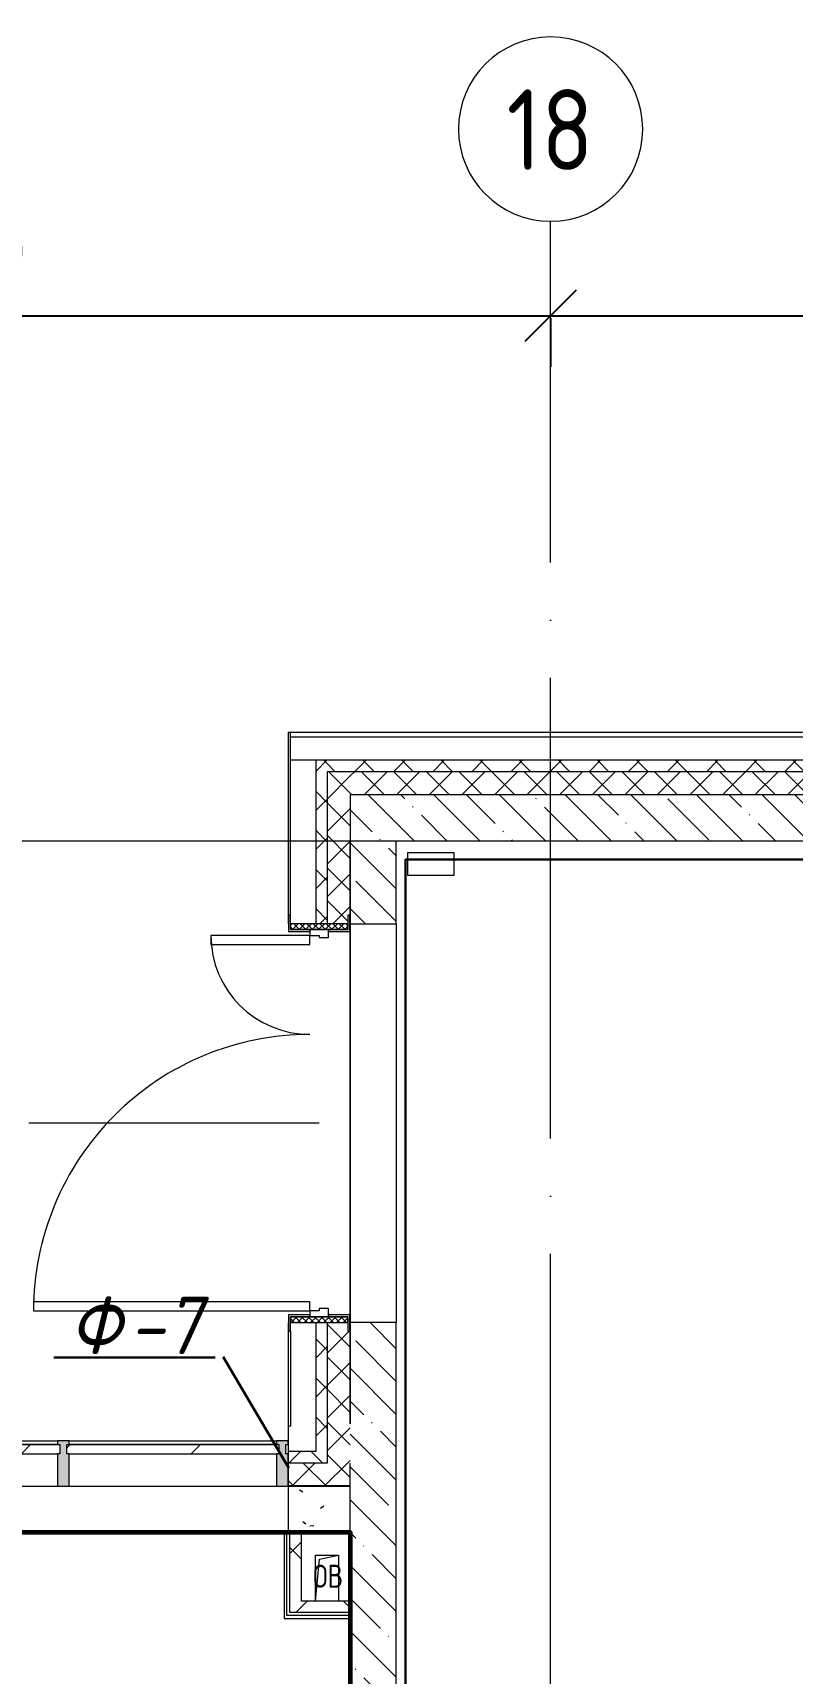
# Model space of a CAD drawing. Header units: millimetres. Extents: x -592259 to 288321, y -552984 to 293768.
# Drawn here: x 84840 to 88136, y 54763 to 61882 of the extents above; entities that cross this region are included whole.
import ezdxf

# ---------------------------------------------------------------- set-up
doc = ezdxf.new("R2010")
doc.units = ezdxf.units.MM
doc.linetypes.add('ADSK_Линия сетки', pattern=[2500, 2000, -250, 0, -250])
doc.layers.get('Defpoints').update_dxf_attribs({"color": 250})
for name, color, linetype, lineweight in [('2)Фархверки', 40, 'Continuous', 30), ('4.1) Штук. 3.1 вып', 6, 'Continuous', 60), ('4.7) Штук. 6 вып.', 6, 'Continuous', 30), ('A-____-____-DIMS', 250, 'Continuous', 9), ('A-DETL-GENF-OTLN', 250, 'Continuous', 5), ('A-DOOR-____-IDEN', 250, 'Continuous', 9), ('A-DOOR-____-MCUT', 250, 'Continuous', 5), ('A-DOOR-____-OTLN', 250, 'Continuous', 5), ('A-DOOR-FRAM-MCUT', 250, 'Continuous', 5), ('A-DOOR-FRAM-OTLN', 250, 'Continuous', 5), ('A-FLOR-____-OTLN', 250, 'Continuous', 9), ('A-GLAZ-____-MCUT', 250, 'Continuous', 9), ('A-GLAZ-____-OTLN', 250, 'Continuous', 5), ('A-GLAZ-CWMG-MCUT', 250, 'Continuous', 9), ('A-GLAZ-CWMG-OTLN', 250, 'Continuous', 5), ('A-WALL-____-MCUT', 250, 'Continuous', 13), ('A-WALL-____-PATT', 250, 'Continuous', 13), ('A-WALL-FNSH-MCUT', 250, 'Continuous', 13), ('I-WALL-____-OTLN', 250, 'Continuous', 9), ('S-GRID-____-IDEN', 250, 'Continuous', 9), ('S-GRID-____-OTLN', 250, 'Continuous', 9)]:
    doc.layers.add(name, color=color, linetype=linetype, lineweight=lineweight)
doc.styles.add('GOST Common', font='', dxfattribs={"width": 0.9, "height": 350})
doc.styles.add('ISOCPEUR', font='isocpeur.ttf', dxfattribs={"width": 0.8, "height": 100})
doc.styles.add('ISOCPEUR_I', font='isocpeui.ttf', dxfattribs={"width": 0.9, "height": 12.5})
doc.styles.get("Standard").update_dxf_attribs({"font": 'ГОСТ тип А.ttf'})
doc.styles.get('GOST Common').set_extended_font_data('GOST Common')
doc.dimstyles.new('А3', dxfattribs={"dimtxt": 333, "dimasz": 222, "dimexe": 222, "dimexo": 111, "dimgap": 111, "dimtad": 1, "dimtoh": 1, "dimdec": 0, "dimrnd": 0.0015, "dimzin": 0, "dimdsep": 46, "dimtxsty": 'Standard', "dimblk": 'OBLIQUE', "dimcen": 0, "dimclrd": 7, "dimclre": 7, "dimclrt": 7, "dimadec": 0, "dimazin": 0, "dimtfac": 1, "dimtdec": 0, "dimtofl": 0, "dimtmove": 0, "dimatfit": 3, "dimfxl": 1, "dimtolj": 1, "dimtzin": 0, "dimarcsym": 0})
pattern_1 = [(135, (12287.91, -0.0006), (-142.5612, -142.5612), []), (135, (12430.48, -0.0006), (-142.5612, -142.5612), [252.016, -50.403, 3.353, -47.05])]
pattern_2 = [(135, (12287.91, -0.0006), (-84.85281, -84.85281), []), (225, (12287.91, -0.0006), (84.85281, -84.85281), [])]
pattern_3 = [(45, (12287.91, -0.0006), (-70.71068, 70.71068), []), (135, (12287.91, -0.0006), (-70.71068, -70.71068), [])]
pattern_4 = [(45, (12287.91, -0.0006), (-141.42136, 141.42136), []), (135, (12287.91, -0.0006), (-141.42136, -141.42136), [])]

# ---------------------------------------------------------------- blocks, each defined once
blk = doc.blocks.new('PNS_Панель прямоугольная1 - Нр_Стекло - 40мм-V52-АР1_Маркировочный план 1 этажа С2и3')
at = {"layer": 'A-GLAZ-____-OTLN'}
h = blk.add_hatch(dxfattribs=at)
h.set_pattern_fill('FP_88', color=256, style=0, pattern_type=2)
h.set_pattern_definition([(45, (-72299.98, -55655), (-282.8427, 282.8427), [200, -600]), (45, (-72499.98, -55755), (-282.8427, 282.8427), [600, -200]), (45, (-72099.98, -55855), (-282.8427, 282.8427), [200, -600])])
h.paths.add_polyline_path([(470, -40), (470, 0), (-470, 0), (-470, -40), (460, -40)])
at = {"layer": 'A-GLAZ-____-MCUT', "lineweight": 5}
for p, q in [((460, 0), (-460, 0)), ((-460, -40), (460, -40))]:
    blk.add_line(p, q, dxfattribs=at)
at = {"layer": 'A-GLAZ-____-OTLN'}
blk.add_line((-470, 0), (470, 0), dxfattribs=at)
blk = doc.blocks.new('PNS_Панель прямоугольная1 - Нр_Стекло - 40мм-36106165-АР1_Маркировочный план 1 этажа С2и3')
at = {"layer": 'A-GLAZ-____-OTLN'}
h = blk.add_hatch(dxfattribs=at)
h.set_pattern_fill('FP_89', color=256, style=0, pattern_type=2)
h.set_pattern_definition([(45, (-73260, -55655), (-282.8427, 282.8427), [200, -600]), (45, (-73460, -55755), (-282.8427, 282.8427), [600, -200]), (45, (-73060, -55855), (-282.8427, 282.8427), [200, -600])])
h.paths.add_polyline_path([(450, -40), (460, -40), (460, 0), (-460, 0), (-460, -40), (-180.2, -40)])
at = {"layer": 'A-GLAZ-____-MCUT', "lineweight": 5}
for p, q in [((450, 0), (-450, 0)), ((-450, -40), (450, -40))]:
    blk.add_line(p, q, dxfattribs=at)
at = {"layer": 'A-GLAZ-____-OTLN'}
blk.add_line((-460, 0), (460, 0), dxfattribs=at)
blk = doc.blocks.new('PNS_Панель прямоугольная1 - Нр_Стекло - 40мм-34678840-АР1_Маркировочный план 1 этажа С2и3')
at = {"layer": 'A-GLAZ-____-OTLN'}
blk.add_line((-5, 0), (5, 0), dxfattribs=at)
blk = doc.blocks.new('Прямоугольный импост - Импост структурный с накладкой - 180мм-36106078-АР1_Маркировочный план 1 этажа С2и3')
at = {"layer": 'A-GLAZ-CWMG-OTLN'}
for p, q in [((70770, 55772), (71690, 55772)), ((70770, 55575), (71690, 55575))]:
    blk.add_line(p, q, dxfattribs=at)
blk = doc.blocks.new('Прямоугольный импост - Импост структурный с накладкой - 180мм-V53-АР1_Маркировочный план 1 этажа С2и3')
at = {"layer": 'A-GLAZ-CWMG-OTLN'}
for p, q in [((72710, 55772), (73610, 55772)), ((72710, 55575), (73610, 55575))]:
    blk.add_line(p, q, dxfattribs=at)
blk = doc.blocks.new('Прямоугольный импост - Импост структурный с накладкой - 180мм-36105637-АР1_Маркировочный план 1 этажа С2и3')
at = {"layer": 'A-GLAZ-CWMG-OTLN'}
blk.add_hatch(color=50, dxfattribs=at).paths.add_polyline_path([(25, 180), (25, 180), (25, 40), (15, 40), (15, 0), (25, 0), (25, -17), (-25, -17), (-25, 0), (-15, 0), (-15, 40), (-25, 40), (-25, 180)])
at = {"layer": 'A-GLAZ-CWMG-MCUT', "lineweight": 5}
for p, q in [((-25, 40), (-25, 180)), ((-25, 180), (25, 180)), ((25, 180), (25, 40)), ((-15, 40), (-25, 40)), ((-25, -17), (-25, 0)), ((-25, 0), (-15, 0)), ((-15, 0), (-15, 40)), ((15, 40), (15, 0)), ((25, 40), (15, 40)), ((15, 0), (25, 0)), ((25, 0), (25, -17)), ((25, -17), (-25, -17))]:
    blk.add_line(p, q, dxfattribs=at)
blk = doc.blocks.new('Прямоугольный импост - Импост структурный с накладкой - 180мм-V54-АР1_Маркировочный план 1 этажа С2и3')
at = {"layer": 'A-GLAZ-CWMG-OTLN'}
blk.add_hatch(color=50, dxfattribs=at).paths.add_polyline_path([(25, 180), (25, 40), (15, 40), (15, 0), (25, 0), (25, -17), (-25, -17), (-25, 0), (-15, 0), (-15, 40), (-25, 40), (-25, 180)])
at = {"layer": 'A-GLAZ-CWMG-MCUT', "lineweight": 5}
for p, q in [((-25, 40), (-25, 180)), ((-25, 180), (25, 180)), ((25, 180), (25, 40)), ((-15, 40), (-25, 40)), ((-25, -17), (-25, 0)), ((-25, 0), (-15, 0)), ((-15, 0), (-15, 40)), ((15, 40), (15, 0)), ((25, 40), (15, 40)), ((15, 0), (25, 0)), ((25, 0), (25, -17)), ((25, -17), (-25, -17))]:
    blk.add_line(p, q, dxfattribs=at)
blk = doc.blocks.new('Дверь_СКБ_2Ст_Наружная - Входная дверь 1730х2300_NCS S 1505-Y_ДН10-35121348-АР1_Маркировочный план 1 этажа С2и3')
at = {"layer": 'A-DOOR-____-OTLN'}
h = blk.add_hatch(dxfattribs=at)
h.set_pattern_fill('FP_114', color=256, style=0, pattern_type=2)
h.set_pattern_definition([(135, (1436.41, 199.685), (-14.14214, -14.14214), []), (225, (1436.41, 199.685), (14.14214, -14.14214), [])])
h.paths.add_polyline_path([(859.5, 125), (859.5, -125), (884.5, -125), (884.5, 125)])
at = {"layer": 'A-DOOR-FRAM-OTLN'}
h = blk.add_hatch(dxfattribs=at)
h.set_pattern_fill('FP_115', color=256, style=0, pattern_type=2)
h.set_pattern_definition([(45, (-686.384, 199.685), (-14.1421, 14.1421), []), (135, (-686.384, 199.685), (-14.1421, -14.1421), [])])
h.paths.add_polyline_path([(-845.5, 40), (-845.5, -125), (-820.5, -125), (-820.5, 125), (-845.5, 125), (-845.5, 100)])
at = {"layer": 'A-DOOR-____-MCUT'}
for p, q in [((-795.5, 1240), (-795.5, 40)), ((-755.5, 1240), (-795.5, 1240)), ((-755.5, 40), (-755.5, 1240)), ((834.5, 470), (794.5, 470)), ((794.5, 470), (794.5, 40)), ((834.5, 40), (834.5, 470)), ((-795.5, 40), (-755.5, 40)), ((794.5, 40), (834.5, 40))]:
    blk.add_line(p, q, dxfattribs=at)
at = {"layer": 'A-DOOR-____-OTLN'}
for p, q in [((-812.5, 133), (-882.5, 133)), ((-882.5, 133), (-882.5, 125)), ((-882.5, 125), (-820.5, 125)), ((-820.5, 125), (-820.5, 40)), ((-812.5, 40), (-812.5, 133)), ((921.5, 133), (851.5, 133)), ((851.5, 133), (851.5, 40)), ((859.5, 40), (859.5, 125)), ((859.5, 125), (921.5, 125)), ((921.5, 125), (921.5, 133)), ((-820.5, 40), (-812.5, 40)), ((851.5, 40), (859.5, 40)), ((-812.5, -40), (-820.5, -40)), ((-820.5, -40), (-820.5, -125)), ((-812.5, -133), (-812.5, -40)), ((859.5, -40), (851.5, -40)), ((851.5, -40), (851.5, -133)), ((859.5, -125), (859.5, -40)), ((-882.5, -125), (-882.5, -133)), ((-820.5, -125), (-882.5, -125)), ((-882.5, -133), (-812.5, -133)), ((851.5, -133), (921.5, -133)), ((921.5, -125), (859.5, -125)), ((921.5, -133), (921.5, -125))]:
    blk.add_line(p, q, dxfattribs=at)
for centre, radius, start, end in [((-795.5, 40), 1200, 0, 90), ((834.5, 40), 430, 90, 180)]:
    blk.add_arc(centre, radius, start, end, dxfattribs=at)
at = {"layer": 'A-DOOR-FRAM-MCUT'}
for p, q in [((-820.5, 125), (-845.5, 125)), ((-845.5, 125), (-845.5, -125)), ((-820.5, -125), (-820.5, 125)), ((884.5, 125), (859.5, 125)), ((859.5, 125), (859.5, -125)), ((884.5, -125), (884.5, 125)), ((-795.5, 40), (-820.5, 40)), ((-820.5, 40), (-820.5, -40)), ((-795.5, 0), (-795.5, 40)), ((-785.5, 0), (-795.5, 0)), ((-785.5, -40), (-785.5, 0)), ((834.5, 0), (824.5, 0)), ((824.5, 0), (824.5, -40)), ((834.5, 40), (834.5, 0)), ((859.5, 40), (834.5, 40)), ((859.5, -40), (859.5, 40)), ((-820.5, -40), (-785.5, -40)), ((824.5, -40), (859.5, -40)), ((-845.5, -125), (-820.5, -125)), ((859.5, -125), (884.5, -125))]:
    blk.add_line(p, q, dxfattribs=at)
blk = doc.blocks.new('_Wn_-As_OpeningMEP_floor__Rectangular - _Wn_-As_OpeningMEP_floor__Rectangular-V91-АР1_Маркировочный план 1 этажа С2и3')
at = {"layer": 'A-DETL-GENF-OTLN', "lineweight": 5}
for p, q in [((-32.3, 132.3), (50, 150)), ((-49.9, -49), (-32.3, 132.3))]:
    blk.add_line(p, q, dxfattribs=at)
blk = doc.blocks.new('Ось сетки - Круг_Ø8 мм-39983606-АР1_Маркировочный план 1 этажа С2и3')
at = {"layer": 'S-GRID-____-IDEN'}
for start, end in [(360, 180), (180, 360)]:
    blk.add_arc((0, 0), 4, start, end, dxfattribs=at)
blk = doc.blocks.new('_Oblique')
at = {"color": 0, "linetype": 'ByBlock', "lineweight": -2}
blk.add_line((-0.5, -0.5), (0.5, 0.5), dxfattribs=at)
blk = doc.blocks.new('*D2595')
at = {"layer": 'A-____-____-DIMS', "color": 7, "lineweight": -2, "transparency": 16777216}
for p, q in [((81787.9, 60043), (81787.9, 60875.7)), ((81787.9, 60653.7), (87087.9, 60653.7)), ((87087.9, 60642.7), (87087.9, 60431.7))]:
    blk.add_line(p, q, dxfattribs=at)
at = {"layer": 'Defpoints', "color": 0, "transparency": 16777216}
for p in [(87087.9, 60753.7), (87087.9, 60653.7), (81787.9, 59932)]:
    blk.add_point(p, dxfattribs=at)
at = {"layer": 'A-____-____-DIMS', "color": 7, "lineweight": -2, "transparency": 16777216, "xscale": 222, "yscale": 222, "zscale": 222, "rotation": 180}
blk.add_blockref('_Oblique', (81787.9, 60653.7), dxfattribs=at)
at = {"layer": 'A-____-____-DIMS', "color": 7, "lineweight": -2, "transparency": 16777216, "xscale": 222, "yscale": 222, "zscale": 222}
blk.add_blockref('_Oblique', (87087.9, 60653.7), dxfattribs=at)
at = {"layer": 'A-____-____-DIMS', "color": 7, "transparency": 16777216, "insert": (84437.9, 60931.2), "char_height": 333, "width": 2.483, "attachment_point": 5}
blk.add_mtext('\\A1;5300', dxfattribs=at)
blk = doc.blocks.new('*D2596')
at = {"layer": 'A-____-____-DIMS', "color": 7, "lineweight": -2, "transparency": 16777216}
for p, q in [((87087.9, 60653.7), (90087.9, 60653.7)), ((87087.9, 60642.7), (87087.9, 60431.7)), ((90087.9, 60642.7), (90087.9, 60431.7))]:
    blk.add_line(p, q, dxfattribs=at)
at = {"layer": 'Defpoints', "color": 0, "transparency": 16777216}
for p in [(87087.9, 60753.7), (90087.9, 60753.7), (90087.9, 60653.7)]:
    blk.add_point(p, dxfattribs=at)
at = {"layer": 'A-____-____-DIMS', "color": 7, "lineweight": -2, "transparency": 16777216, "xscale": 222, "yscale": 222, "zscale": 222, "rotation": 180}
blk.add_blockref('_Oblique', (87087.9, 60653.7), dxfattribs=at)
at = {"layer": 'A-____-____-DIMS', "color": 7, "lineweight": -2, "transparency": 16777216, "xscale": 222, "yscale": 222, "zscale": 222}
blk.add_blockref('_Oblique', (90087.9, 60653.7), dxfattribs=at)
at = {"layer": 'A-____-____-DIMS', "color": 7, "transparency": 16777216, "insert": (88587.9, 60931.2), "char_height": 333, "width": 2.483, "attachment_point": 5}
blk.add_mtext('\\A1;3000', dxfattribs=at)

msp = doc.modelspace()

# ---------------------------------------------------------------- hatches: boundary and pattern name
at = {"layer": 'A-WALL-____-PATT', "lineweight": 15, "true_color": 0x000000}
h = msp.add_hatch(dxfattribs=at)
h.set_pattern_fill('FP_53', color=18, style=0, pattern_type=2)
h.set_pattern_definition(pattern_2)
h.paths.add_polyline_path([(86067.9138, 55724.9994), (86117.9138, 55724.9994), (86117.9138, 56285), (86067.9138, 56285), (86067.9138, 55834.9994)])
h.paths.add_polyline_path([(86117.9138, 58015), (86117.9138, 58725), (86067.9138, 58725), (86067.9138, 58015)])
h = msp.add_hatch(dxfattribs=at)
h.set_pattern_fill('FP_53', color=18, style=0, pattern_type=2)
h.set_pattern_definition(pattern_2)
h.paths.add_polyline_path([(89547.9138, 58675), (89787.9138, 58675), (89737.9138, 58725), (89547.9138, 58725)])
h.paths.add_polyline_path([(88001.6092, 58675), (88447.9138, 58675), (88447.9138, 58725), (86117.9138, 58725), (86117.9138, 58675), (87043.8398, 58675)])
h = msp.add_hatch(dxfattribs=at)
h.set_pattern_fill('FP_52', color=18, style=0, pattern_type=2)
h.set_pattern_definition(pattern_3)
h.paths.add_polyline_path([(86217.9138, 55674.9994), (86217.9138, 56285), (86215.9138, 56285), (86215.9138, 56248), (86207.9138, 56248), (86207.9138, 56285), (86117.9138, 56285), (86117.9138, 55674.9994), (86166.8416, 55674.9994)])
h.paths.add_polyline_path([(86207.9138, 58015), (86207.9138, 58052), (86215.9138, 58052), (86215.9138, 58015), (86217.9138, 58015), (86217.9138, 58675), (86117.9138, 58675), (86117.9138, 58015), (86182.9138, 58015)])
h = msp.add_hatch(dxfattribs=at)
h.set_pattern_fill('FP_52', color=18, style=0, pattern_type=2)
h.set_pattern_definition(pattern_3)
h.paths.add_polyline_path([(89577.9138, 58575), (89887.8919, 58575.0219), (89787.9138, 58675), (89547.9138, 58675), (89547.9138, 58575)])
h.paths.add_polyline_path([(86667.9308, 58575), (88447.9138, 58575), (88447.9138, 58675), (86217.9138, 58675), (86217.9138, 58575), (86634.6537, 58575)])
h = msp.add_hatch(dxfattribs=at)
h.set_pattern_fill('FP_1', color=18, style=0, pattern_type=2)
h.set_pattern_definition(pattern_1)
h.paths.add_polyline_path([(88447.9138, 58375), (88447.9138, 58567), (88417.9138, 58567), (88417.9138, 58575), (86217.9138, 58575), (86217.9138, 58375), (88427.9138, 58375)])
h.paths.add_polyline_path([(89887.8919, 58375), (89887.8919, 58575), (89577.9138, 58575), (89577.9138, 58567), (89547.9138, 58567), (89547.9138, 58375), (89734.5162, 58375)])
h = msp.add_hatch(dxfattribs=at)
h.set_pattern_fill('FP_1', color=18, style=0, pattern_type=2)
h.set_pattern_definition(pattern_1)
h.paths.add_polyline_path([(86217.9138, 53974.9403), (86417.9138, 53974.9403), (86417.9138, 56285), (86217.9138, 56285), (86217.9138, 54092.4698)])
h.paths.add_polyline_path([(86417.9138, 58015), (86417.8963, 58375), (86217.9138, 58375), (86217.9138, 58015)])
h = msp.add_hatch(dxfattribs=at)
h.set_pattern_fill('FP_53', color=18, style=0, pattern_type=2)
h.set_pattern_definition(pattern_2)
h.paths.add_polyline_path([(85947.8919, 55674.9994), (86117.9138, 55674.9994), (86117.9138, 55724.9994), (85947.8919, 55724.9994), (85947.8919, 55680.8221)])
h = msp.add_hatch(dxfattribs=at)
h.set_pattern_fill('FP_52', color=18, style=0, pattern_type=2)
h.set_pattern_definition(pattern_3)
h.paths.add_polyline_path([(85947.8919, 55574.9994), (85951.176, 55575.5002), (86217.9138, 55575.5002), (86217.9138, 55674.9994), (85947.8919, 55674.9994), (85947.8919, 55575.5002)])
h = msp.add_hatch(dxfattribs=at)
h.set_pattern_fill('FP_3', color=18, style=0, pattern_type=2)
h.set_pattern_definition([(50, (12287.9, -0.0006), (364.3679, -31.8783), [38.1, -419.1]), (355, (12287.9, -0.0006), (-70.4859, 382.1133), [30.48, -335.28]), (100.451, (12318.28, -2.66), (293.885, 350.2334), [32.38, -356.18]), (46.184, (12287.9, 101.6), (542.1585, -84.0858), [57.15, -628.65]), (96.636, (12333.1, 94.6), (474.805, 494.8554), [48.57, -534.27]), (351.184, (12287.9, 101.6), (474.8102, 494.85), [45.72, -502.92]), (21, (12338.7, 76.2), (303.2285, -204.5305), [38.1, -419.1]), (326, (12338.7, 76.2), (123.6039, 368.376), [30.48, -335.28]), (71.451, (12364, 59.16), (426.8341, 163.8427), [32.38, -356.18]), (37.5, (12287.91, -0.0006), (6.17665, 169.11015), [16.764, -314.452, 16.764, -323.596, -336.55]), (37.5, (12287.91, -0.0006), (6.17665, 169.11015), [-671.576, 16.764, -319.786]), (7.5, (12287.91, -0.0006), (133.63888, 200.3615), [16.764, -177.292, 16.764, -306.832, -128.27]), (7.5, (12287.91, -0.0006), (133.63888, 200.3615), [-517.652, 16.764, -111.506]), (327.5, (12174.63, -0.0006), (271.18182, -11.45836), [16.764, -110.236, 16.764, -379.476, -525.78]), (327.5, (12174.63, -0.0006), (271.18182, -11.45836), [-523.24, 16.764, -509.016]), (317.5, (12123.83, -0.0006), (296.2585, 50.85285), [16.764, -148.336, 16.764, -246.38, -373.38]), (317.5, (12123.83, -0.0006), (296.2585, 50.85285), [-428.244, 16.764, -356.616])])
h.paths.add_polyline_path([(86217.9138, 55375.5002), (86217.9138, 55575.5002), (85947.9138, 55574.9994), (85947.9138, 55375.5002), (86181.5066, 55375.5002)])
h = msp.add_hatch(dxfattribs=at)
h.set_pattern_fill('FP_83', color=18, style=0, pattern_type=2)
h.set_pattern_definition(pattern_4)
h.paths.add_polyline_path([(86005.8919, 55026), (86005.8919, 55374.9994), (85955.8919, 55374.9994), (85955.8919, 55026)])
h = msp.add_hatch(dxfattribs=at)
h.set_pattern_fill('FP_83', color=18, style=0, pattern_type=2)
h.set_pattern_definition(pattern_4)
h.paths.add_polyline_path([(86166.8416, 55026), (86217.9138, 55026), (86217.9138, 55076), (86005.8919, 55076), (86005.8919, 55026), (86107.0126, 55026)])

# ---------------------------------------------------------------- linework, layer by layer
at = {"layer": '2)Фархверки'}
for p, q in [((85631.1531, 56132.4257), (84931.1531, 56132.4257)), ((85951.2581, 55653.0408), (85666.7145, 56135.5695))]:
    msp.add_line(p, q, dxfattribs=at)
at = {"layer": '4.1) Штук. 3.1 вып'}
msp.add_lwpolyline([(86217.9138, 45905), (81787.9138, 45905), (81787.9138, 55374.9994), (86217.9138, 55374.9994)], close=True, dxfattribs=at)
at = {"layer": '4.7) Штук. 6 вып.'}
msp.add_lwpolyline([(86457.7552, 50218.2274), (89814.2018, 50218.2274), (89814.2018, 58293.7817), (86457.7552, 58293.7817)], close=True, dxfattribs=at)
at = {"layer": 'A-DOOR-____-IDEN', "color": 18, "true_color": 0x000000}
msp.add_line((86082.9138, 57150), (84823.3064, 57150), dxfattribs=at)
at = {"layer": 'A-FLOR-____-OTLN', "color": 18, "lineweight": 5, "true_color": 0x000000}
for p, q in [((86467.8919, 58225), (86467.8919, 58325)), ((86467.8919, 58325), (86667.9308, 58325)), ((86667.9308, 58325), (86667.9308, 58225)), ((86667.9308, 58225), (86467.8919, 58225)), ((86217.9138, 58014.9994), (86217.9138, 56285)), ((86066.8416, 55076), (86066.8416, 55275)), ((86066.8416, 55275), (86166.8416, 55275)), ((86166.8416, 55275), (86166.8416, 55076))]:
    msp.add_line(p, q, dxfattribs=at)
at = {"layer": 'A-WALL-____-MCUT', "color": 18, "lineweight": 15, "true_color": 0x000000}
for p, q in [((85957.9138, 58052), (85957.9138, 58845)), ((88447.9138, 58825), (85957.9138, 58825)), ((88447.9138, 58725), (85957.9138, 58725)), ((86067.9138, 58725), (86067.9138, 58015)), ((86117.9138, 58675), (86117.9138, 58015)), ((88447.9138, 58675), (86117.9138, 58675)), ((86217.9138, 58575), (86217.9138, 58375)), ((88417.9138, 58575), (86217.9138, 58575)), ((86217.9138, 58015), (86217.9138, 58375)), ((86217.9138, 58375), (86217.9138, 58015)), ((86417.9138, 58375), (88447.9138, 58375)), ((86417.9138, 58015), (86417.9138, 58375)), ((86215.9138, 58015), (86217.9138, 58015)), ((86217.9138, 58015), (86417.9138, 58015)), ((85957.9138, 56248), (85957.9138, 55834.9994)), ((86067.9138, 56285), (86067.9138, 55724.9994)), ((86117.9138, 56285), (86117.9138, 55674.9994)), ((86217.9138, 56285), (86215.9138, 56285)), ((86217.9138, 55844.9994), (86217.9138, 56285)), ((86417.9138, 56285), (86217.9138, 56285)), ((86217.9138, 56285), (86217.9138, 55844.9994)), ((86417.9138, 53974.9403), (86417.9138, 56285)), ((85947.8919, 55834.9994), (85947.8919, 55574.9994)), ((85957.9138, 55834.9994), (85947.8919, 55834.9994)), ((86067.9138, 55724.9994), (85947.8919, 55724.9994)), ((86117.9138, 55674.9994), (85947.8919, 55674.9994)), ((86217.9138, 55574.9994), (86217.9138, 55674.9994)), ((85947.8919, 55574.9994), (86217.9138, 55574.9994)), ((86217.9138, 55575.5002), (85947.9138, 55575.5002)), ((85947.9138, 55575.5002), (85947.9138, 55375.5002)), ((86217.9138, 55375.5002), (86217.9138, 55574.9994)), ((85943.3919, 55013.5), (85943.3919, 55374.9994)), ((85947.9138, 55375.5002), (86217.9138, 55375.5002)), ((86005.8919, 55374.9994), (85955.8919, 55374.9994)), ((85955.8919, 55026), (85955.8919, 55374.9994)), ((86005.8919, 55076), (86005.8919, 55374.9994)), ((86217.9138, 55375.5002), (86217.9138, 53974.9403)), ((86217.9138, 55026), (85955.8919, 55026)), ((86217.9138, 55076), (86005.8919, 55076)), ((86217.9138, 55026), (86217.9138, 55076)), ((86217.9138, 55013.5), (85943.3919, 55013.5))]:
    msp.add_line(p, q, dxfattribs=at)
at = {"layer": 'A-WALL-FNSH-MCUT', "lineweight": 15}
for p, q in [((85947.9138, 58845), (85947.9138, 58015)), ((88417.9138, 58845), (85947.9138, 58845)), ((85947.9138, 58015), (85949.9138, 58015)), ((85949.9138, 56285), (85947.9138, 56285)), ((85947.9138, 56285), (85947.9138, 55844.9994)), ((85947.8919, 55844.9994), (85947.8919, 55834.9994)), ((85930.8919, 55374.9994), (85930.8919, 55001)), ((85955.8919, 55374.9994), (85930.8919, 55374.9994)), ((86217.9138, 55001), (86217.9138, 55026)), ((85930.8919, 55001), (86217.9138, 55001))]:
    msp.add_line(p, q, dxfattribs=at)
at = {"layer": 'I-WALL-____-OTLN', "color": 18, "lineweight": 15, "true_color": 0x000000}
for p, q in [((86217.9138, 56285), (86217.9138, 58014.9994)), ((86417.9138, 58015), (86417.9138, 56285))]:
    msp.add_line(p, q, dxfattribs=at)
at = {"layer": 'S-GRID-____-OTLN', "color": 18, "linetype": 'ADSK_Линия сетки', "true_color": 0x000000}
for p, q in [((87087.9138, -2919.5356), (87087.9138, 61063.6538)), ((77240.3519, 58375), (168626.8279, 58375))]:
    msp.add_line(p, q, dxfattribs=at)

# ---------------------------------------------------------------- block references
at = {"layer": 'A-DOOR-____-OTLN', "color": 18, "true_color": 0x000000, "rotation": 89.99999999999986}
msp.add_blockref('Дверь_СКБ_2Ст_Наружная - Входная дверь 1730х2300_NCS S 1505-Y_ДН10-35121348-АР1_Маркировочный план 1 этажа С2и3', (86082.9138, 57130.5), dxfattribs=at)
at = {"layer": 'A-GLAZ-____-MCUT', "color": 18, "lineweight": 5, "true_color": 0x000000}
for name, p in [('PNS_Панель прямоугольная1 - Нр_Стекло - 40мм-V52-АР1_Маркировочный план 1 этажа С2и3', (84487.8919, 55754.9994)), ('PNS_Панель прямоугольная1 - Нр_Стекло - 40мм-36106165-АР1_Маркировочный план 1 этажа С2и3', (85447.9029, 55754.9994)), ('PNS_Панель прямоугольная1 - Нр_Стекло - 40мм-34678840-АР1_Маркировочный план 1 этажа С2и3', (85942.9029, 55754.9994))]:
    msp.add_blockref(name, p, dxfattribs=at)
at = {"layer": 'A-GLAZ-____-OTLN', "color": 18, "true_color": 0x000000}
msp.add_blockref('_Wn_-As_OpeningMEP_floor__Rectangular - _Wn_-As_OpeningMEP_floor__Rectangular-V91-АР1_Маркировочный план 1 этажа С2и3', (86116.8416, 55125), dxfattribs=at)
at = {"layer": 'A-GLAZ-CWMG-OTLN', "color": 18, "true_color": 0x000000}
for name, p in [('Прямоугольный импост - Импост структурный с накладкой - 180мм-36106078-АР1_Маркировочный план 1 этажа С2и3', (13257.9138, -0.0006)), ('Прямоугольный импост - Импост структурный с накладкой - 180мм-V53-АР1_Маркировочный план 1 этажа С2и3', (12287.9138, -0.0006))]:
    msp.add_blockref(name, p, dxfattribs=at)
at = {"layer": 'A-GLAZ-CWMG-OTLN', "color": 18, "true_color": 0x000000, "extrusion": (0, 0, -1), "rotation": 180}
for name, p in [('Прямоугольный импост - Импост структурный с накладкой - 180мм-36105637-АР1_Маркировочный план 1 этажа С2и3', (-84972.8919, 55754.9994)), ('Прямоугольный импост - Импост структурный с накладкой - 180мм-V54-АР1_Маркировочный план 1 этажа С2и3', (-85922.9138, 55754.9994))]:
    msp.add_blockref(name, p, dxfattribs=at)
at = {"layer": 'S-GRID-____-IDEN', "color": 18, "true_color": 0x000000, "xscale": 99.99999999999993, "yscale": 99.99999999999993, "zscale": 99.99999999999993}
msp.add_blockref('Ось сетки - Круг_Ø8 мм-39983606-АР1_Маркировочный план 1 этажа С2и3', (87087.9138, 61463.6538), dxfattribs=at)

# ---------------------------------------------------------------- texts
at = {"layer": '2)Фархверки', "attachment_point": 1}
for s, insert, char_height, width, style in [('\\fISOCPEUR|b0|i1|c204|p34|;Ф', (84998.0513, 56397.5612), 250, 312.658125, 'ISOCPEUR_I'), ('-7', (85256.0201, 56397.5612), 250, 448.945, 'ISOCPEUR_I'), ('ОВ', (86056.8626, 55233.9554), 100, 160.3375, 'ISOCPEUR')]:
    msp.add_mtext(s, dxfattribs=dict(at, insert=insert, char_height=char_height, width=width, style=style))
at = {"layer": 'S-GRID-____-IDEN', "color": 18, "true_color": 0x000000, "insert": (86896.7332, 61636.1871), "char_height": 350, "width": 461.772, "attachment_point": 1, "style": 'GOST Common'}
msp.add_mtext('18', dxfattribs=at)

# ---------------------------------------------------------------- dimensions: what is measured, and where the dimension line sits
at = {"layer": 'A-____-____-DIMS', "color": 18, "true_color": 0x000000}
for base, p1, p2, picture, middle in [((87087.9138, 60653.7189), (81787.9138, 59932.0045), (87087.9138, 60753.7038), '*D2595', (84437.9138, 60931.2189)), ((90087.9138, 60653.7189), (87087.9138, 60753.7038), (90087.9138, 60753.7038), '*D2596', (88587.9138, 60931.2189))]:
    dim = msp.add_linear_dim(base=base, p1=p1, p2=p2, dimstyle='А3', dxfattribs=at)
    dim.commit()
    dim.dimension.update_dxf_attribs({"geometry": picture, "text_midpoint": middle})

doc.saveas('drawing.dxf')
